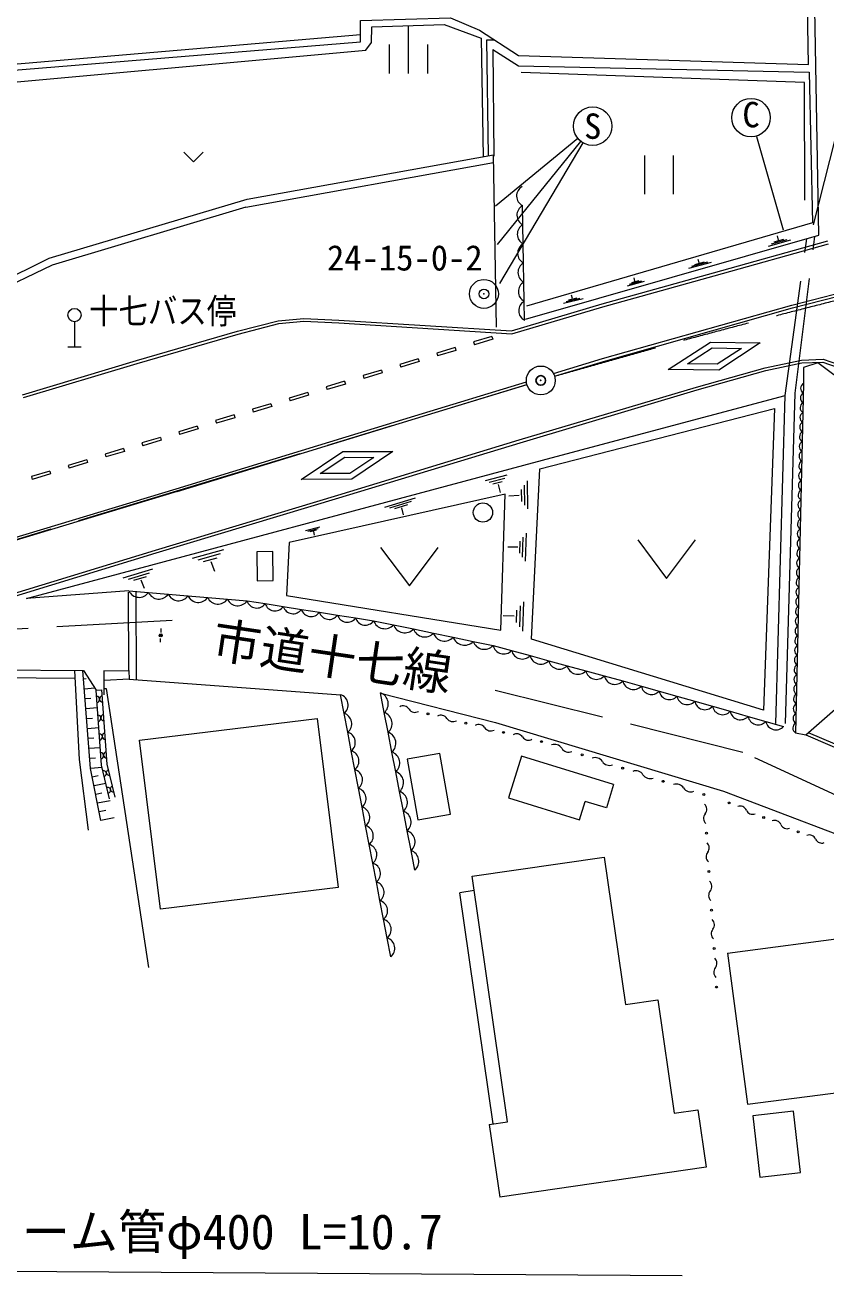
# Model space of a CAD drawing. Units: millimetres, scale not verified. Extents: x 40000 to 680000, y 20000 to 380000.
# Drawn here: x 145956 to 187554, y 248237 to 313221 of the extents above; entities that cross this region are included whole.
import ezdxf
from ezdxf.enums import TextEntityAlignment as Align

# ---------------------------------------------------------------- set-up
doc = ezdxf.new("R2010")
doc.units = ezdxf.units.MM
doc.header["$LTSCALE"] = 1000
doc.header["$PDMODE"] = 32
doc.header["$PDSIZE"] = 500
doc.linetypes.add('CHAIN', pattern=[18.5, 12, -1.5, 3.5, -1.5])
doc.linetypes.add('DASHED', pattern=[7.5, 6, -1.5])
for name, color, linetype, lineweight in [('M-BGD', 7, 'Continuous', 13), ('M-BGD-EXST', 7, 'Continuous', 13), ('M-BMK', 2, 'CHAIN', 13), ('M-BMK-SRVR', 3, 'Continuous', 13), ('M-STR-HTXT', 7, 'Continuous', 13), ('M-STR-STRC', 7, 'Continuous', 13)]:
    doc.layers.add(name, color=color, linetype=linetype, lineweight=lineweight)
doc.layers.add('M-BMK-HTXT', color=7, linetype='Continuous')
doc.layers.add('M-OTRS', color=6, linetype='Continuous')
doc.styles.add('ＭＳ ゴシック', font='')
doc.styles.get('ＭＳ ゴシック').set_extended_font_data('MS Gothic')

msp = doc.modelspace()

# ---------------------------------------------------------------- linework, layer by layer
at = {"layer": 'M-BGD'}
for p, q in [((141075, 310825), (163383, 312720)), ((170247, 311954), (170298, 306401)), ((170247, 311954), (171579, 311095)), ((157491, 304172), (170285, 306478)), ((170435, 297526), (170285, 306478)), ((157427, 303755), (170292, 306073)), ((147210, 301104), (157491, 304172)), ((171812, 302845), (171794, 303838)), ((171831, 301852), (171812, 302845)), ((185087, 302053), (185031, 302266)), ((171849, 300859), (171831, 301852)), ((185710, 302047), (184551, 301719)), ((185528, 302064), (184700, 301829)), ((185346, 302081), (184849, 301940)), ((144440, 299745), (147210, 301104)), ((181587, 300890), (180418, 300572)), ((181405, 300897), (180570, 300669)), ((181222, 300904), (180722, 300767)), ((180962, 300870), (180910, 301044)), ((171867, 299866), (171849, 300859)), ((171886, 298872), (171867, 299866)), ((178106, 299898), (177230, 299659)), ((177967, 299916), (177341, 299746)), ((177828, 299934), (177453, 299832)), ((177631, 299918), (177585, 300092)), ((174936, 298990), (173931, 298761)), ((174776, 299008), (174059, 298845)), ((174617, 299027), (174186, 298929)), ((174391, 299012), (174337, 299183)), ((171904, 297879), (171886, 298872)), ((187130, 295670), (186383, 295422)), ((186383, 295422), (186392, 294606)), ((188778, 294440), (187130, 295670)), ((186392, 294606), (185976, 276452)), ((184947, 276945), (185442, 293969)), ((185446, 276931), (185946, 294103)), ((169874, 289557), (171000, 289847)), ((170067, 289470), (170871, 289677)), ((170260, 289383), (170743, 289507)), ((170523, 289360), (170629, 288932)), ((171885, 289320), (171897, 288280)), ((172043, 289539), (172059, 288083)), ((164652, 288170), (166228, 288656)), ((171624, 288781), (171090, 288744)), ((171727, 289101), (171734, 288477)), ((164904, 288135), (166029, 288481)), ((165155, 288099), (165831, 288307)), ((165511, 288133), (165599, 287784)), ((160520, 286963), (161276, 287158)), ((160641, 286934), (161182, 287073)), ((160763, 286906), (161087, 286989)), ((160934, 286910), (160979, 286722)), ((171817, 286613), (171783, 285578)), ((171977, 286820), (171930, 285371)), ((154657, 285521), (156289, 285974)), ((171544, 286095), (171033, 286095)), ((171657, 286406), (171636, 285785)), ((154944, 285437), (156109, 285761)), ((155230, 285354), (155929, 285548)), ((155615, 285352), (155793, 284858)), ((158824, 285867), (158004, 285860)), ((158004, 285860), (158018, 284350)), ((158838, 284357), (158824, 285867)), ((151059, 284501), (152588, 284965)), ((151332, 284440), (152425, 284771)), ((151605, 284379), (152261, 284578)), ((151969, 284393), (152151, 283968)), ((158018, 284350), (158838, 284357)), ((151349, 283834), (152373, 283747)), ((152373, 283747), (153397, 283660)), ((153397, 283660), (154420, 283572)), ((154420, 283572), (155444, 283485)), ((155444, 283485), (156468, 283398)), ((156468, 283398), (157492, 283311)), ((157492, 283311), (158431, 283163)), ((158431, 283163), (159369, 283015)), ((159369, 283015), (160308, 282867)), ((160308, 282867), (161247, 282719)), ((161247, 282719), (162186, 282571)), ((171486, 282832), (171466, 282181)), ((171664, 283042), (171630, 281956)), ((171841, 283251), (171793, 281731)), ((162186, 282571), (163124, 282423)), ((163124, 282423), (164063, 282275)), ((164063, 282275), (165097, 282061)), ((165097, 282061), (166130, 281846)), ((171362, 282512), (170794, 282537)), ((153013, 281878), (153008, 281671)), ((166130, 281846), (167164, 281632)), ((167164, 281632), (168198, 281418)), ((168198, 281418), (169232, 281203)), ((186510, 276356), (192401, 281515)), ((152994, 281154), (152999, 281361)), ((169232, 281203), (170265, 280989)), ((170265, 280989), (171228, 280726)), ((171228, 280726), (172191, 280462)), ((172191, 280462), (173154, 280199)), ((173154, 280199), (174116, 279936)), ((136397, 279770), (148990, 279696)), ((148521, 279698), (148773, 275073)), ((149361, 274603), (148955, 279696)), ((150065, 278431), (150072, 279689)), ((174116, 279936), (175079, 279672)), ((175079, 279672), (176042, 279409)), ((136411, 279370), (148543, 279298)), ((149129, 279254), (148991, 279243)), ((151366, 279243), (162348, 278420)), ((176042, 279409), (177005, 279146)), ((177005, 279146), (177967, 278882)), ((177967, 278882), (178891, 278620)), ((149583, 278772), (149032, 278728)), ((149375, 278236), (149073, 278212)), ((149648, 278670), (149947, 278692)), ((149927, 274774), (149648, 278670)), ((150224, 274820), (149947, 278692)), ((162529, 277460), (162342, 278432)), ((164615, 277503), (164416, 278527)), ((178891, 278620), (179814, 278358)), ((179814, 278358), (180737, 278095)), ((149714, 277744), (149114, 277697)), ((164813, 276479), (164615, 277503)), ((180737, 278095), (181661, 277833)), ((181661, 277833), (182584, 277571)), ((182584, 277571), (183507, 277309)), ((149456, 277205), (149156, 277181)), ((162715, 276487), (162529, 277460)), ((183507, 277309), (184431, 277046)), ((184431, 277046), (185354, 276784)), ((149788, 276713), (149197, 276665)), ((162901, 275515), (162715, 276487)), ((165012, 275455), (164813, 276479)), ((185976, 276452), (186510, 276356)), ((149537, 276174), (149238, 276150)), ((149862, 275681), (149279, 275634)), ((148773, 275073), (149242, 271401)), ((149618, 275142), (149320, 275119)), ((163088, 274543), (162901, 275515)), ((165211, 274432), (165012, 275455)), ((167496, 275378), (165802, 275080)), ((165802, 275080), (166357, 271928)), ((168051, 272226), (167496, 275378)), ((171739, 275246), (171066, 273078)), ((176524, 273762), (171739, 275246)), ((149956, 274650), (149361, 274603)), ((149902, 271896), (149361, 274603)), ((150350, 273031), (149927, 274774)), ((150641, 273102), (150224, 274820)), ((163274, 273571), (163088, 274543)), ((165410, 273408), (165211, 274432)), ((149751, 274211), (149451, 274152)), ((150157, 273823), (149541, 273700)), ((176524, 273762), (176148, 272552)), ((149949, 273313), (149631, 273249)), ((163460, 272598), (163274, 273571)), ((165609, 272384), (165410, 273408)), ((171066, 273078), (174756, 271934)), ((150375, 272928), (149722, 272798)), ((150148, 272414), (149812, 272347)), ((163647, 271626), (163460, 272598)), ((165807, 271360), (165609, 272384)), ((174756, 271934), (175053, 272892)), ((176148, 272552), (175053, 272892)), ((150592, 272033), (149902, 271896)), ((166357, 271928), (168051, 272226)), ((163833, 270654), (163647, 271626)), ((166006, 270337), (165807, 271360)), ((164019, 269682), (163833, 270654)), ((166205, 269313), (166006, 270337)), ((169173, 269000), (176042, 269994)), ((176042, 269994), (177150, 262338)), ((164206, 268709), (164019, 269682)), ((164392, 267737), (164206, 268709)), ((171018, 256252), (169173, 269000)), ((164578, 266765), (164392, 267737)), ((169280, 268258), (168531, 268149)), ((170268, 256144), (168531, 268149)), ((164765, 265793), (164578, 266765)), ((182448, 265011), (194547, 266596)), ((164951, 264820), (164765, 265793)), ((182448, 265011), (183476, 257159)), ((177150, 262338), (178815, 262579)), ((178815, 262579), (179666, 256694)), ((183476, 257159), (190220, 258041)), ((179666, 256694), (180900, 256872)), ((180900, 256872), (181332, 253887)), ((185867, 256793), (183761, 256552)), ((186233, 253604), (185867, 256793)), ((170061, 256114), (171018, 256252)), ((170061, 256114), (170608, 252335)), ((183761, 256552), (184127, 253363)), ((181332, 253887), (170608, 252335)), ((184127, 253363), (186233, 253604))]:
    msp.add_line(p, q, dxfattribs=at)
at = {"layer": 'M-BGD', "linetype": 'DASHED'}
for p, q in [((185946, 294103), (186975, 302237)), ((185442, 293969), (186556, 302117)), ((151340, 279690), (151328, 283763)), ((151742, 279215), (151728, 283764)), ((148990, 279696), (149648, 278670))]:
    msp.add_line(p, q, dxfattribs=at)
at = {"layer": 'M-BGD'}
for points in [[(141130, 310533), (163387, 312343), (163375, 313463), (168047, 313597), (169565, 312961), (171577, 311637), (186646, 311163), (186366, 327192)], [(171954, 297935), (187187, 302298), (186758, 326771)], [(141349, 309882), (163653, 311915), (163949, 312305), (163973, 313132), (167731, 313247), (169643, 312533), (169745, 306349)], [(170031, 306424), (169945, 312454), (170328, 312459)], [(171579, 311095), (186681, 310770), (186848, 302951), (172003, 298617)], [(186465, 304130), (186436, 310231), (171731, 310758)], [(157427, 303755), (147365, 300753), (144185, 299216)], [(151355, 283823), (146033, 283428), (173536, 290810), (185442, 293969)], [(150072, 279675), (151340, 279690), (151366, 279243), (150069, 279167)], [(150067, 278748), (150176, 278751), (152363, 264266)], [(164421, 278515), (170392, 276983), (182225, 273428), (190973, 270102), (197690, 267118), (203429, 263755)]]:
    msp.add_lwpolyline(points, dxfattribs=at)
for points in [[(172688, 290158), (184877, 293294), (184313, 277624), (172264, 281321)], [(159676, 286345), (159541, 283588), (170673, 281792), (170898, 288845)]]:
    msp.add_lwpolyline(points, close=True, dxfattribs=at)
at = {"layer": 'M-BGD', "linetype": 'DASHED'}
for points in [[(153605, 282286), (130687, 281029), (105341, 274024), (77837, 265339)], [(231070, 261837), (218307, 260347), (202935, 266356), (183231, 275439), (170374, 278653)]]:
    msp.add_lwpolyline(points, dxfattribs=at)
at = {"layer": 'M-BGD'}
for centre, radius in [((153003, 281516), 75), ((153003, 281516), 49.5), ((153003, 281516), 24.5), ((166886, 277443), 50), ((168850, 276960), 50), ((170813, 276477), 50), ((172777, 275995), 50), ((174886, 275307), 50), ((176995, 274620), 50), ((179104, 273932), 50), ((181214, 273244), 50), ((182523, 272808), 50), ((184319, 272059), 50), ((181346, 271245), 50), ((186115, 271310), 50), ((181478, 269246), 50), ((181610, 267246), 50), ((181743, 265247), 50), ((181875, 263247), 50)]:
    msp.add_circle(centre, radius, dxfattribs=at)
for centre, radius, start, end in [((172046, 304339), 561, 118.78931, 243.32661), ((172064, 303346), 561, 118.7884, 243.32635), ((172083, 302353), 561, 118.78957, 243.3252), ((172101, 301360), 561, 118.78931, 243.32661), ((172119, 300367), 561, 118.7884, 243.32635), ((172138, 299374), 561, 118.78957, 243.3252), ((172156, 298381), 561, 118.79009, 243.32466), ((186523, 294351), 287, 117.20596, 240.17179), ((186511, 293847), 287, 117.20596, 240.17179), ((186488, 292838), 287, 117.20596, 240.17179), ((186500, 293342), 287, 117.20596, 240.17179), ((186477, 292334), 287, 117.20596, 240.17179), ((186465, 291829), 287, 117.20596, 240.17179), ((186454, 291325), 287, 117.20596, 240.17179), ((186431, 290316), 287, 117.20596, 240.17179), ((186442, 290821), 287, 117.20596, 240.17179), ((186419, 289812), 287, 117.20596, 240.17179), ((186408, 289308), 287, 117.20596, 240.17179), ((186384, 288299), 287, 117.20596, 240.17179), ((186396, 288804), 287, 117.20596, 240.17179), ((186373, 287795), 287, 117.20596, 240.17179), ((186361, 287291), 287, 117.20596, 240.17179), ((186350, 286786), 287, 117.20596, 240.17179), ((186327, 285778), 287, 117.20596, 240.17179), ((186338, 286282), 287, 117.20596, 240.17179), ((186315, 285274), 287, 117.20596, 240.17179), ((186304, 284769), 287, 117.20596, 240.17179), ((186281, 283761), 287, 117.20596, 240.17179), ((186292, 284265), 287, 117.20596, 240.17179), ((151886, 284080), 590, 204.56181, 325.69029), ((152909, 283992), 590, 204.56181, 325.69029), ((153933, 283905), 590, 204.56181, 325.69029), ((154957, 283818), 590, 204.5615, 325.69171), ((155981, 283730), 590, 204.56015, 325.69194), ((157005, 283643), 590, 204.56015, 325.69194), ((186269, 283256), 287, 117.20596, 240.17179), ((157996, 283460), 526, 196.51059, 325.57556), ((158935, 283312), 526, 196.51024, 325.57709), ((159874, 283164), 526, 196.50982, 325.57614), ((160813, 283016), 526, 196.51024, 325.57709), ((161751, 282868), 526, 196.51059, 325.57556), ((186257, 282752), 287, 117.20596, 240.17179), ((162690, 282720), 526, 196.51024, 325.57709), ((163629, 282572), 526, 196.51059, 325.57556), ((164644, 282476), 614, 199.06535, 317.51221), ((165677, 282261), 614, 199.06535, 317.51221), ((186246, 282248), 287, 117.20596, 240.17179), ((166711, 282047), 614, 199.06499, 317.51364), ((167745, 281833), 614, 199.06375, 317.51382), ((168779, 281618), 614, 199.06375, 317.51382), ((186223, 281239), 287, 117.20596, 240.17179), ((186234, 281743), 287, 117.20596, 240.17179), ((169812, 281404), 614, 199.06375, 317.51382), ((170817, 281113), 565, 192.67865, 316.72069), ((186211, 280735), 287, 117.20596, 240.17179), ((171779, 280850), 565, 192.67825, 316.72219), ((172742, 280586), 565, 192.67865, 316.72069), ((173705, 280323), 565, 192.67825, 316.72219), ((186200, 280231), 287, 117.20596, 240.17179), ((174668, 280060), 565, 192.67865, 316.72069), ((175630, 279796), 565, 192.67825, 316.72219), ((186177, 279222), 287, 117.20596, 240.17179), ((186188, 279726), 287, 117.20596, 240.17179), ((176593, 279533), 565, 192.67823, 316.7208), ((177556, 279270), 565, 192.6787, 316.72174), ((178493, 278976), 534, 190.12499, 318.16115), ((186165, 278718), 287, 117.20596, 240.17179), ((149670, 278182), 163, 278.76928, 89.40911), ((149994, 278209), 162, 98.40124, 269.77715), ((162182, 277897), 558, 308.40789, 73.28936), ((164218, 277957), 603, 311.16225, 70.81672), ((179416, 278714), 534, 190.12499, 318.16115), ((180340, 278451), 534, 190.12408, 318.16174), ((186154, 278213), 287, 117.20596, 240.17179), ((164416, 276933), 603, 311.16225, 70.81672), ((165595, 277483), 369, 33.01975, 119.36243), ((166214, 277885), 369, 213.02124, 299.36148), ((181263, 278189), 534, 190.12499, 318.16115), ((182186, 277927), 534, 190.12499, 318.16115), ((183110, 277665), 534, 190.12408, 318.16174), ((186142, 277709), 287, 117.20596, 240.17179), ((149739, 277208), 163, 278.76928, 89.40911), ((150063, 277241), 162, 98.40124, 269.77715), ((162368, 276925), 558, 308.40828, 73.28989), ((167558, 277000), 369, 33.02124, 119.36148), ((168178, 277403), 369, 213.02068, 299.36149), ((169522, 276517), 369, 33.02068, 119.36149), ((184033, 277402), 534, 190.12499, 318.16115), ((184956, 277140), 534, 190.12455, 318.16127), ((186119, 276701), 287, 117.20596, 240.17179), ((186131, 277205), 287, 117.20596, 240.17179), ((149809, 276234), 163, 278.76928, 89.40911), ((150132, 276273), 162, 98.40124, 269.77715), ((162554, 275953), 558, 308.40994, 73.28822), ((164615, 275909), 603, 311.16225, 70.81672), ((170141, 276920), 370, 213.02223, 299.35829), ((171486, 276035), 369, 33.02124, 119.36148), ((172105, 276437), 369, 213.01786, 299.36211), ((173464, 275419), 434, 32.28102, 111.60375), ((174199, 275883), 434, 212.28354, 291.6032), ((149878, 275260), 163, 278.76928, 89.40911), ((150202, 275305), 162, 98.40124, 269.77715), ((162741, 274980), 558, 308.40994, 73.28822), ((164814, 274886), 603, 311.16369, 70.81636), ((175574, 274731), 434, 32.28006, 111.60667), ((176308, 275195), 434, 212.28006, 291.60667), ((150033, 274338), 149, 283.42811, 103.87446), ((150326, 274390), 147, 102.62069, 284.68188), ((162927, 274008), 558, 308.40789, 73.28936), ((165013, 273862), 603, 311.16225, 70.81672), ((177683, 274044), 434, 32.28354, 111.6032), ((178417, 274508), 434, 212.28102, 291.60375), ((150245, 273467), 149, 283.42811, 103.87446), ((150534, 273531), 147, 102.62069, 284.68188), ((179792, 273356), 434, 32.28102, 111.60375), ((180526, 273820), 434, 212.28354, 291.6032), ((163113, 273036), 558, 308.40828, 73.28989), ((165212, 272838), 603, 311.16225, 70.81672), ((163300, 272064), 558, 308.40994, 73.28822), ((165410, 271814), 603, 311.16225, 70.81672), ((181000, 272477), 364, 320.25644, 47.3116), ((183102, 272300), 346, 22.66673, 112.06635), ((183740, 272567), 346, 202.66736, 292.06699), ((181559, 272012), 364, 140.25559, 227.31259), ((184898, 271552), 346, 22.66364, 112.07071), ((185536, 271818), 346, 202.66736, 292.06699), ((163486, 271091), 558, 308.40994, 73.28822), ((165609, 270791), 603, 311.16369, 70.81636), ((186693, 270803), 346, 22.66364, 112.07071), ((163672, 270119), 558, 308.40789, 73.28936), ((165808, 269767), 603, 311.16225, 70.81672), ((181132, 270478), 364, 320.25559, 47.31259), ((187332, 271069), 346, 202.66936, 292.0659), ((181692, 270013), 364, 140.25559, 227.31259), ((163859, 269147), 558, 308.40828, 73.28989), ((164045, 268175), 558, 308.40994, 73.28822), ((181265, 268478), 364, 320.25243, 47.31347), ((164231, 267202), 558, 308.40994, 73.28822), ((181824, 268013), 364, 140.25559, 227.31259), ((164418, 266230), 558, 308.40813, 73.2889), ((181397, 266479), 364, 320.25644, 47.3116), ((164604, 265258), 558, 308.40772, 73.29066), ((181956, 266014), 364, 140.25166, 227.31653), ((181529, 264480), 364, 320.25559, 47.31259), ((182088, 264015), 364, 140.25644, 227.3116)]:
    msp.add_arc(centre, radius, start, end, dxfattribs=at)
at = {"layer": 'M-BGD-EXST'}
for p, q in [((165863, 313202), (165863, 310702)), ((164863, 312202), (164863, 310702)), ((166863, 312202), (166863, 310702)), ((183940, 307438), (185324, 302577)), ((174673, 307321), (170390, 303803)), ((170487, 301817), (174817, 307178)), ((170624, 299800), (174937, 307095)), ((154205, 306609), (154705, 306109)), ((154705, 306109), (155205, 306609)), ((178123, 306438), (178123, 304438)), ((179623, 306438), (179623, 304438)), ((148527, 297809), (148527, 296499)), ((148182, 296499), (148871, 296499)), ((164417, 286084), (165917, 284084)), ((165917, 284084), (167417, 286084)), ((177777, 286471), (179277, 284471)), ((179277, 284471), (180777, 286471))]:
    msp.add_line(p, q, dxfattribs=at)
msp.add_lwpolyline([(152989, 267291), (151909, 276065), (161137, 277200), (162217, 268426)], close=True, dxfattribs=at)
for centre, radius in [((183661, 308411), 1000), ((175440, 307967), 1000), ((148527, 298154), 345), ((169738, 287896), 500)]:
    msp.add_circle(centre, radius, dxfattribs=at)
at = {"layer": 'M-BMK'}
msp.add_line((77945, 265994), (172027, 294539), dxfattribs=at)
msp.add_arc((298776, -140322), 452965, 93.67144, 106.0602, dxfattribs=at)
at = {"layer": 'M-BMK-SRVR'}
for centre in [(169791, 299252), (172744, 294756)]:
    msp.add_circle(centre, 750, dxfattribs=at)
msp.add_point((169791, 299252), dxfattribs=at)
at = {"layer": 'M-OTRS'}
msp.add_point((172744, 294756), dxfattribs=at)
at = {"layer": 'M-STR-HTXT'}
for points in [[(186904, 302841), (195687, 337438), (240470, 337456)], [(180083, 248237), (139474, 248505), (134830, 267289)]]:
    msp.add_lwpolyline(points, dxfattribs=at)
at = {"layer": 'M-STR-STRC'}
for p, q in [((181709, 300345), (187647, 302004)), ((181750, 300200), (187686, 301859)), ((185778, 298671), (195403, 301164)), ((185817, 298526), (195439, 301018)), ((175928, 298729), (181709, 300345)), ((175969, 298585), (181750, 300200)), ((171220, 297333), (175928, 298729)), ((171237, 297181), (175969, 298585)), ((175956, 295894), (185778, 298671)), ((175998, 295750), (185817, 298526)), ((156989, 297313), (159107, 297861)), ((157029, 297169), (159132, 297713)), ((159107, 297861), (160439, 297979)), ((159132, 297713), (160442, 297829)), ((160439, 297979), (162258, 297895)), ((160442, 297829), (162250, 297746)), ((162250, 297746), (171237, 297181)), ((162258, 297895), (171220, 297333)), ((151739, 295790), (156989, 297313)), ((151781, 295646), (157029, 297169)), ((170208, 297047), (169251, 296756)), ((170208, 297047), (170252, 296904)), ((168294, 296464), (167337, 296173)), ((168294, 296464), (168338, 296321)), ((169251, 296756), (169295, 296612)), ((170252, 296904), (169295, 296612)), ((145829, 294016), (151739, 295790)), ((166381, 295881), (165424, 295590)), ((166424, 295738), (165467, 295446)), ((166381, 295881), (166424, 295738)), ((167337, 296173), (167381, 296029)), ((168338, 296321), (167381, 296029)), ((173402, 295117), (175956, 295894)), ((173461, 294978), (175998, 295750)), ((184390, 295421), (186278, 295814)), ((186278, 295814), (187414, 295858)), ((186296, 295665), (187392, 295707)), ((187392, 295707), (188137, 295452)), ((187414, 295858), (188207, 295586)), ((145880, 293875), (151781, 295646)), ((164467, 295298), (163510, 295007)), ((164511, 295155), (163554, 294863)), ((164467, 295298), (164511, 295155)), ((165424, 295590), (165467, 295446)), ((180829, 294407), (184390, 295421)), ((180871, 294263), (184426, 295275)), ((184426, 295275), (186296, 295665)), ((162553, 294715), (161597, 294424)), ((161597, 294424), (161640, 294280)), ((162597, 294572), (161640, 294280)), ((162553, 294715), (162597, 294572)), ((163510, 295007), (163554, 294863)), ((166199, 292925), (171997, 294689)), ((166243, 292782), (172026, 294541)), ((171626, 291665), (180829, 294407)), ((160640, 294132), (159683, 293841)), ((159683, 293841), (159727, 293697)), ((160683, 293989), (159727, 293697)), ((160640, 294132), (160683, 293989)), ((171669, 291521), (180871, 294263)), ((158726, 293549), (157769, 293258)), ((157769, 293258), (157813, 293114)), ((158770, 293406), (157813, 293114)), ((158726, 293549), (158770, 293406)), ((153809, 289126), (166199, 292925)), ((153852, 288983), (166243, 292782)), ((156813, 292966), (155856, 292675)), ((155856, 292675), (155899, 292531)), ((156856, 292823), (155899, 292531)), ((156813, 292966), (156856, 292823)), ((152985, 291800), (152028, 291509)), ((152985, 291800), (153029, 291657)), ((154899, 292383), (153942, 292092)), ((153942, 292092), (153986, 291948)), ((154943, 292240), (153986, 291948)), ((154899, 292383), (154943, 292240)), ((151072, 291217), (150115, 290926)), ((151072, 291217), (151115, 291074)), ((152028, 291509), (152072, 291365)), ((153029, 291657), (152072, 291365)), ((162204, 288799), (171626, 291665)), ((162247, 288655), (171669, 291521)), ((149158, 290634), (148201, 290343)), ((149202, 290491), (148245, 290199)), ((149158, 290634), (149202, 290491)), ((150115, 290926), (150159, 290782)), ((151115, 291074), (150159, 290782)), ((147244, 290051), (146288, 289760)), ((147288, 289908), (146331, 289616)), ((147244, 290051), (147288, 289908)), ((148201, 290343), (148245, 290199)), ((146288, 289760), (146331, 289616)), ((133681, 283035), (153809, 289126)), ((153852, 288983), (137023, 283890)), ((152726, 285946), (162204, 288799)), ((152770, 285803), (162247, 288655)), ((143565, 283136), (152726, 285946)), ((143609, 282993), (152770, 285803)), ((186510, 276356), (195682, 272386)), ((186635, 276466), (188007, 275872))]:
    msp.add_line(p, q, dxfattribs=at)
for points in [[(184140, 296708), (181989, 295298), (179365, 295324), (181552, 296746)], [(183161, 296423), (181901, 295597), (180358, 295613), (181639, 296446)], [(165055, 291058), (162922, 289622), (160300, 289617), (162468, 291064)], [(164080, 290762), (162830, 289921), (161288, 289917), (162559, 290765)]]:
    msp.add_lwpolyline(points, close=True, dxfattribs=at)

# ---------------------------------------------------------------- texts
at = {"layer": 'M-BGD-EXST', "style": 'ＭＳ ゴシック'}
msp.add_text('C', height=1320, dxfattribs=at).set_placement((183661, 307511), align=Align.BOTTOM_CENTER)
msp.add_text('S', height=1320, dxfattribs=at).set_placement((175440, 307967), align=Align.MIDDLE_CENTER)
at = {"layer": 'M-BMK-HTXT', "style": 'ＭＳ ゴシック', "width": 0.85}
msp.add_text('十七バス停', height=1320, dxfattribs=at).set_placement((153101, 297309), align=Align.BOTTOM_CENTER)
at = {"layer": 'M-BMK-HTXT', "style": 'ＭＳ ゴシック'}
msp.add_text('市道十七線', height=1833, rotation=351.573, dxfattribs=at).set_placement((161916, 280407), align=Align.MIDDLE_CENTER)
at = {"layer": 'M-BMK-SRVR', "style": 'ＭＳ ゴシック'}
msp.add_text('24-15-0-2', height=1320, dxfattribs=at).set_placement((165682, 300073), align=Align.BOTTOM_CENTER)
at = {"layer": 'M-STR-HTXT', "style": 'ＭＳ ゴシック'}
msp.add_text('ヒューム管φ400 L=10.7 ', height=1833, dxfattribs=at).set_placement((154840, 249070), align=Align.BOTTOM_CENTER)

doc.saveas('drawing.dxf')
